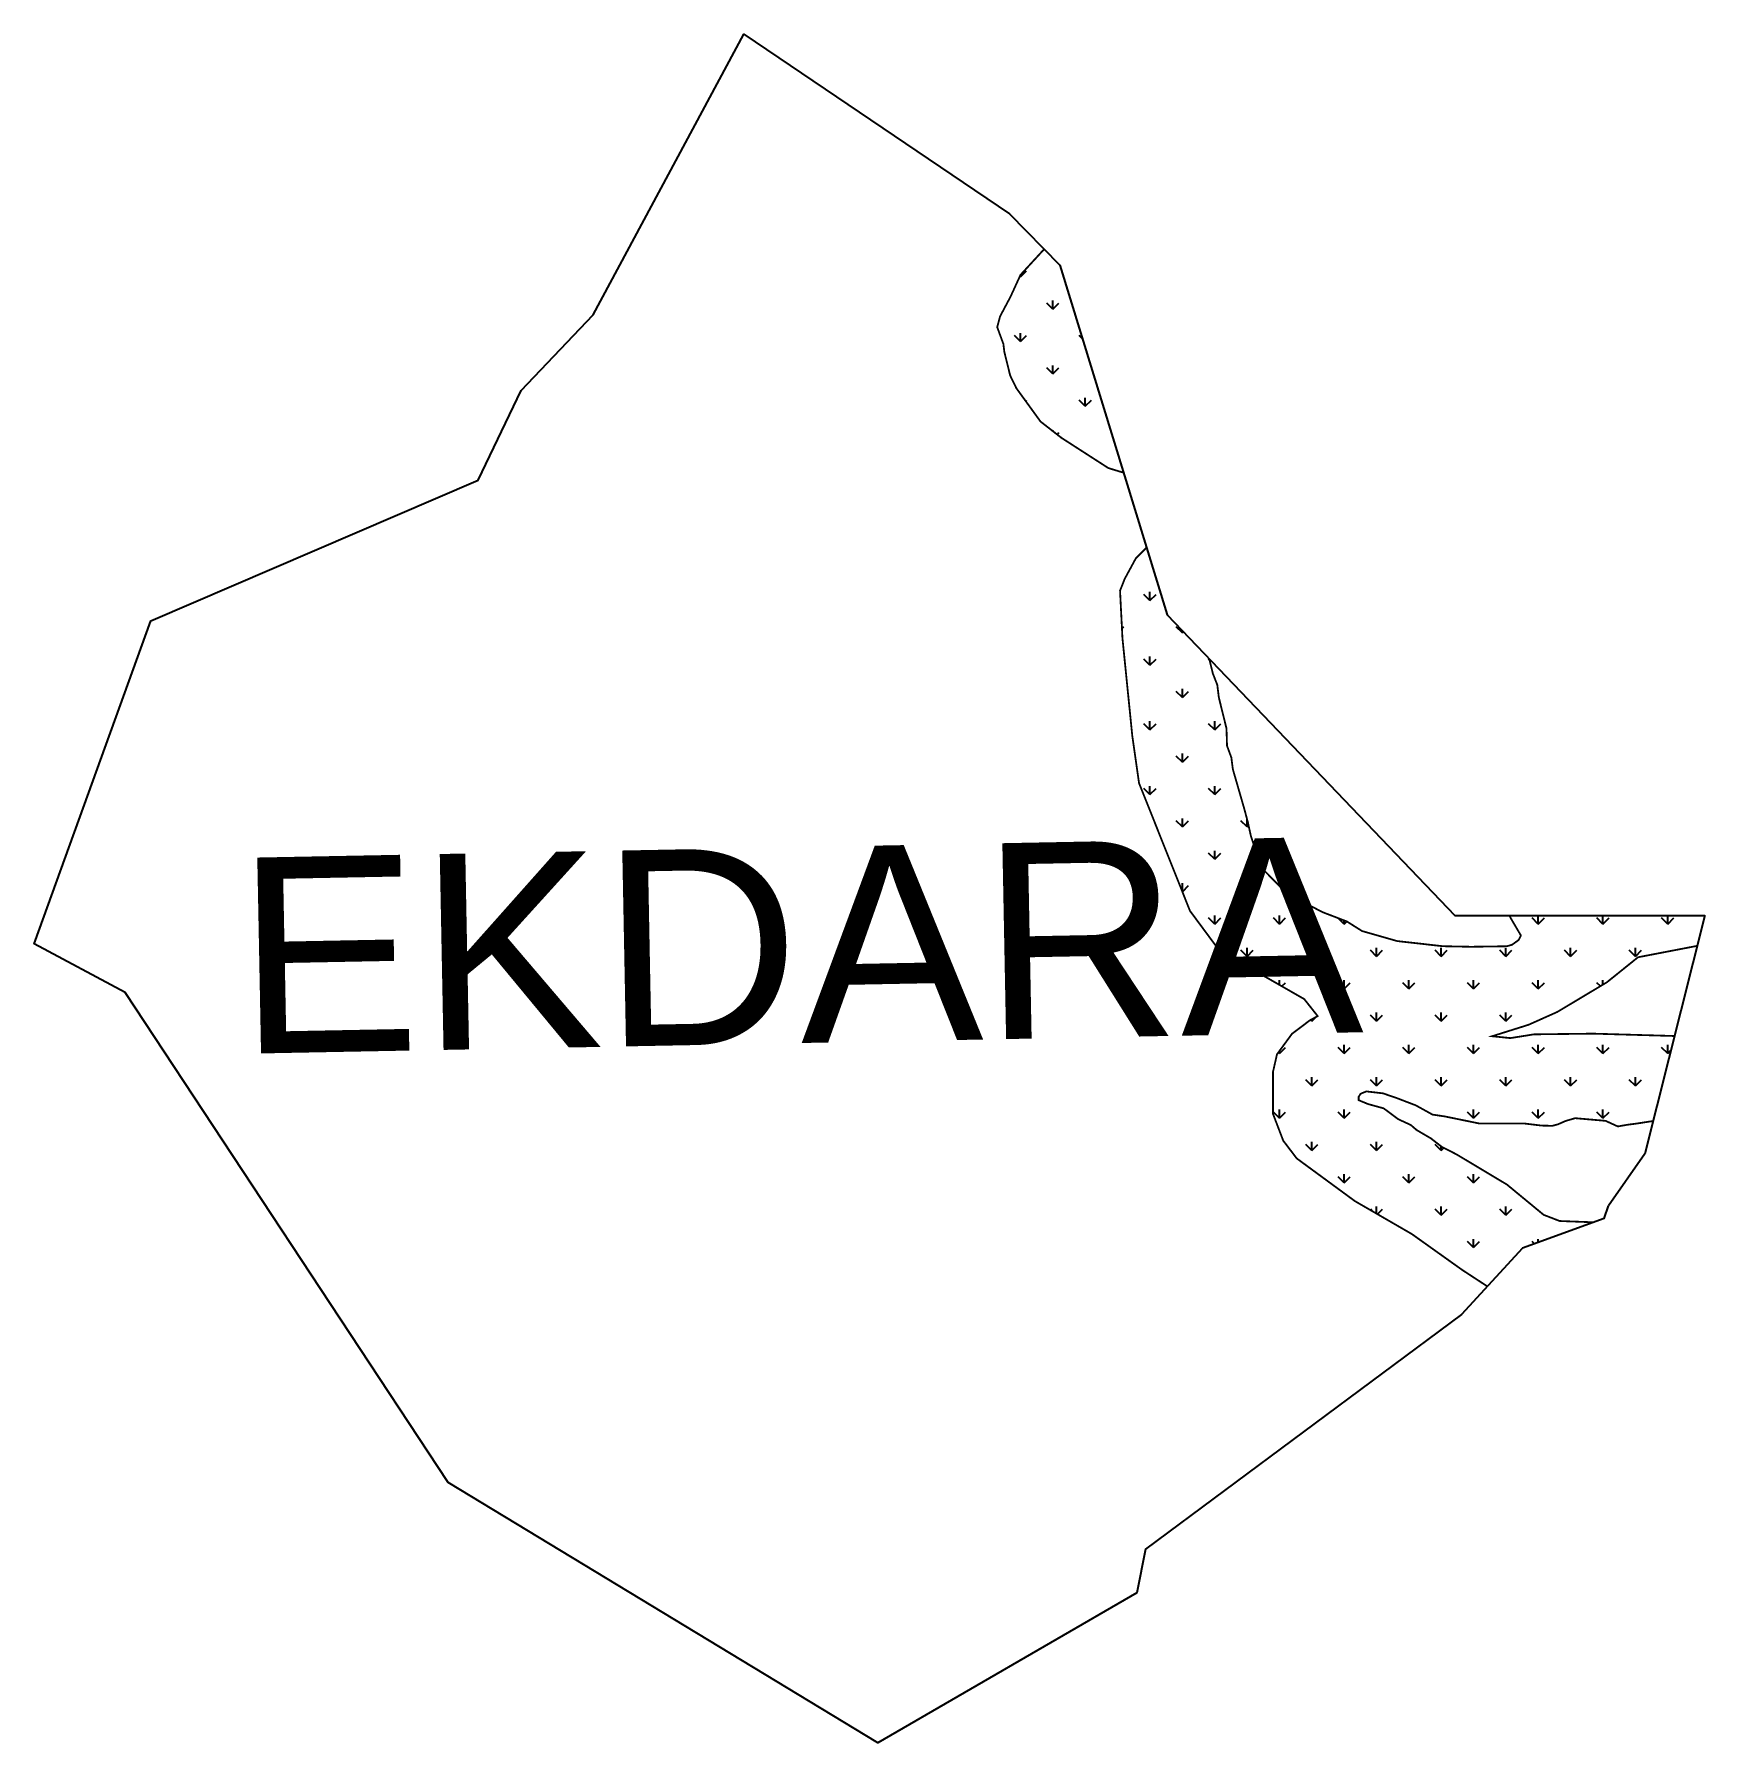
# Model space of a CAD drawing. Header units: metres. Extents: x 283965 to 284892, y 2025904 to 2026853.
import ezdxf

# ---------------------------------------------------------------- set-up
doc = ezdxf.new("R2010")
doc.units = ezdxf.units.M
for name, color, linetype in [('MANGROOVE BUFFER ZONE', 120, 'Continuous'), ('village', 3, 'Continuous'), ('VILLAGE NAME', 250, 'Continuous')]:
    doc.layers.add(name, color=color, linetype=linetype)
doc.styles.get("Standard").update_dxf_attribs({"font": 'simplex.shx'})

msp = doc.modelspace()

# ---------------------------------------------------------------- hatches: boundary and pattern name
at = {"layer": 'MANGROOVE BUFFER ZONE'}
h = msp.add_hatch(dxfattribs=at)
h.set_pattern_fill('GRASS', color=256)
h.paths.add_polyline_path([(284534.35, 2026724.67), (284525.65, 2026733.55), (284512.45, 2026719.2), (284506.95, 2026707.17), (284501.13, 2026696.21), (284499.52, 2026690.2), (284502.95, 2026680.88), (284503.48, 2026676.49), (284506.7, 2026663.41), (284510.13, 2026656.34), (284523.57, 2026637.8), (284535.2, 2026628.74), (284561.21, 2026611.98), (284569.74, 2026609.39)])
h = msp.add_hatch(dxfattribs=at)
h.set_pattern_fill('GRASS', color=256)
h.paths.add_polyline_path([(284888.06, 2026346.76), (284892.31, 2026363.68), (284783.78, 2026363.6), (284785.03, 2026361.37), (284790.2, 2026352.57), (284789.06, 2026350.09), (284785.34, 2026347.4), (284782.54, 2026346.57), (284777.16, 2026346.47), (284762.56, 2026346.26), (284746.93, 2026346.57), (284721.52, 2026349.43), (284702.05, 2026354.99), (284693.63, 2026360.3), (284680.31, 2026365.4), (284660.44, 2026375.62), (284645.2, 2026391.18), (284644.68, 2026392.99), (284643.54, 2026397.56), (284642.08, 2026402.65), (284640.31, 2026407.84), (284638.65, 2026415.42), (284636.68, 2026422.8), (284630.33, 2026444.78), (284629.49, 2026451.33), (284627.1, 2026457.77), (284626.79, 2026467.43), (284622.53, 2026484.72), (284621.7, 2026491.58), (284619.2, 2026498.02), (284617.2, 2026506.21), (284593.95, 2026530.52), (284582.47, 2026567.94), (284576.49, 2026561.9), (284570.29, 2026550.47), (284567.71, 2026543.92), (284569.04, 2026517.6), (284574.53, 2026463.12), (284578.26, 2026437.05), (284593.39, 2026399.15), (284606.55, 2026366.16), (284622.78, 2026344.25), (284669.95, 2026317.22), (284677.4, 2026307.8), (284673.02, 2026305.39), (284663.15, 2026297.94), (284654.82, 2026286.55), (284652.63, 2026276.91), (284652.63, 2026253.45), (284658.3, 2026238.62), (284665.79, 2026228.78), (284698.1, 2026205.07), (284729.72, 2026186.78), (284757.6, 2026166.91), (284771.63, 2026157.74), (284791.02, 2026178.9), (284830.43, 2026193.33), (284811.73, 2026194.04), (284802.85, 2026197.46), (284782.49, 2026214.25), (284754.43, 2026231.06), (284746.37, 2026235.15), (284740.22, 2026239.93), (284732.29, 2026244.57), (284729.15, 2026247.31), (284722.16, 2026250.54), (284714.05, 2026256.57), (284705.37, 2026258.96), (284700.17, 2026261.11), (284700.17, 2026263.01), (284701.24, 2026264.66), (284704.38, 2026265.98), (284713.64, 2026264.91), (284721.58, 2026262.18), (284731.91, 2026258.22), (284741.17, 2026253.1), (284747.86, 2026252.11), (284766.88, 2026248.22), (284792.14, 2026248.16), (284801.57, 2026247.02), (284807.63, 2026246.87), (284810.74, 2026247.69), (284815.14, 2026249.61), (284820.32, 2026251.11), (284837.22, 2026249.64), (284844.03, 2026246.53), (284849.27, 2026247.46), (284854.57, 2026248.14), (284863.63, 2026249.55), (284875.49, 2026296.73), (284830.31, 2026298.04), (284797.48, 2026297.65), (284784.37, 2026295.57), (284774.24, 2026296.61), (284794.49, 2026302.97), (284810.45, 2026310.1), (284837.97, 2026326.57), (284855.23, 2026340.45)])

# ---------------------------------------------------------------- linework, layer by layer
at = {"color": 3, "flags": 128}
msp.add_lwpolyline([(284836.39, 2026195.52), (284838.92, 2026202.43)], dxfattribs=at)
at = {"layer": 'MANGROOVE BUFFER ZONE', "const_width": 1, "flags": 128}
for points in [[(284525.65, 2026733.55), (284512.45, 2026719.2), (284506.95, 2026707.17), (284501.13, 2026696.21), (284499.52, 2026690.2), (284502.95, 2026680.88), (284503.48, 2026676.49), (284506.7, 2026663.41), (284510.13, 2026656.34), (284523.57, 2026637.8), (284535.2, 2026628.74), (284561.21, 2026611.98), (284569.74, 2026609.39)], [(284582.47, 2026567.94), (284576.49, 2026561.9), (284570.29, 2026550.47), (284567.71, 2026543.92), (284569.04, 2026517.6), (284574.53, 2026463.12), (284578.26, 2026437.05), (284593.39, 2026399.15), (284606.55, 2026366.16), (284622.78, 2026344.25), (284669.95, 2026317.22), (284677.4, 2026307.8), (284673.02, 2026305.39), (284663.15, 2026297.94), (284654.82, 2026286.55), (284652.63, 2026276.91), (284652.63, 2026253.45), (284658.3, 2026238.62), (284665.79, 2026228.78), (284698.1, 2026205.07), (284729.72, 2026186.78), (284757.6, 2026166.91), (284771.63, 2026157.74)], [(284783.78, 2026363.6), (284785.03, 2026361.37), (284790.2, 2026352.57), (284789.06, 2026350.09), (284785.34, 2026347.4), (284782.54, 2026346.57), (284777.16, 2026346.47), (284762.56, 2026346.26), (284746.93, 2026346.57), (284721.52, 2026349.43), (284702.05, 2026354.99), (284693.63, 2026360.3), (284680.31, 2026365.4), (284660.44, 2026375.62), (284645.2, 2026391.18), (284644.68, 2026392.99), (284643.54, 2026397.56), (284642.08, 2026402.65), (284640.31, 2026407.84), (284638.65, 2026415.42), (284636.68, 2026422.8), (284630.33, 2026444.78), (284629.49, 2026451.33), (284627.1, 2026457.77), (284626.79, 2026467.43), (284622.53, 2026484.72), (284621.7, 2026491.58), (284619.2, 2026498.02), (284617.2, 2026506.21)], [(284875.49, 2026296.73), (284830.31, 2026298.04), (284797.48, 2026297.65), (284784.37, 2026295.57), (284774.24, 2026296.61), (284794.49, 2026302.97), (284810.45, 2026310.1), (284837.97, 2026326.57), (284855.23, 2026340.45), (284888.06, 2026346.76)], [(284830.43, 2026193.33), (284811.73, 2026194.04), (284802.85, 2026197.46), (284782.49, 2026214.25), (284754.43, 2026231.06), (284746.37, 2026235.15), (284740.22, 2026239.93), (284732.29, 2026244.57), (284729.15, 2026247.31), (284722.16, 2026250.54), (284714.05, 2026256.57), (284705.37, 2026258.96), (284700.17, 2026261.11), (284700.17, 2026263.01), (284701.24, 2026264.66), (284704.38, 2026265.98), (284713.64, 2026264.91), (284721.58, 2026262.18), (284731.91, 2026258.22), (284741.17, 2026253.1), (284747.86, 2026252.11), (284766.88, 2026248.22), (284792.14, 2026248.16), (284801.57, 2026247.02), (284807.63, 2026246.87), (284810.74, 2026247.69), (284815.14, 2026249.61), (284820.32, 2026251.11), (284837.22, 2026249.64), (284844.03, 2026246.53), (284849.27, 2026247.46), (284854.57, 2026248.14), (284863.63, 2026249.55)]]:
    msp.add_lwpolyline(points, dxfattribs=at)
at = {"layer": 'village', "color": 3}
for points in [[(284836.39, 2026195.52, 0), (284791.02, 2026178.9, 0), (284757.33, 2026142.14, 0), (284581.89, 2026011.8, 0), (284577.08, 2025987.66, 0), (284433.24, 2025904.39, 0), (284194.75, 2026048.88, 0), (284015.4, 2026320.92, 0), (283964.96, 2026347.81, 0), (284029.62, 2026527.14, 0), (284211.48, 2026605.24, 0), (284235.26, 2026654.97, 0), (284275.29, 2026696.96, 0), (284358.83, 2026852.83, 0), (284506.43, 2026753.17, 0), (284534.35, 2026724.67, 0), (284593.95, 2026530.52, 0), (284753.53, 2026363.58, 0), (284892.31, 2026363.68, 0)], [(284892.31, 2026363.68, 0), (284859.06, 2026231.34, 0), (284838.92, 2026202.43, 0)]]:
    msp.add_polyline3d(points, dxfattribs=at)

# ---------------------------------------------------------------- texts
at = {"layer": 'VILLAGE NAME', "insert": (284076.34, 2026395.55), "char_height": 108.7483, "attachment_point": 1, "rotation": 1.10283}
msp.add_mtext_dynamic_manual_height_columns('{\\fArial|b0|i0|c0|p34;EKDARA}', width=726.9295, gutter_width=543.74, heights=[0], dxfattribs=at)

doc.saveas('drawing.dxf')
